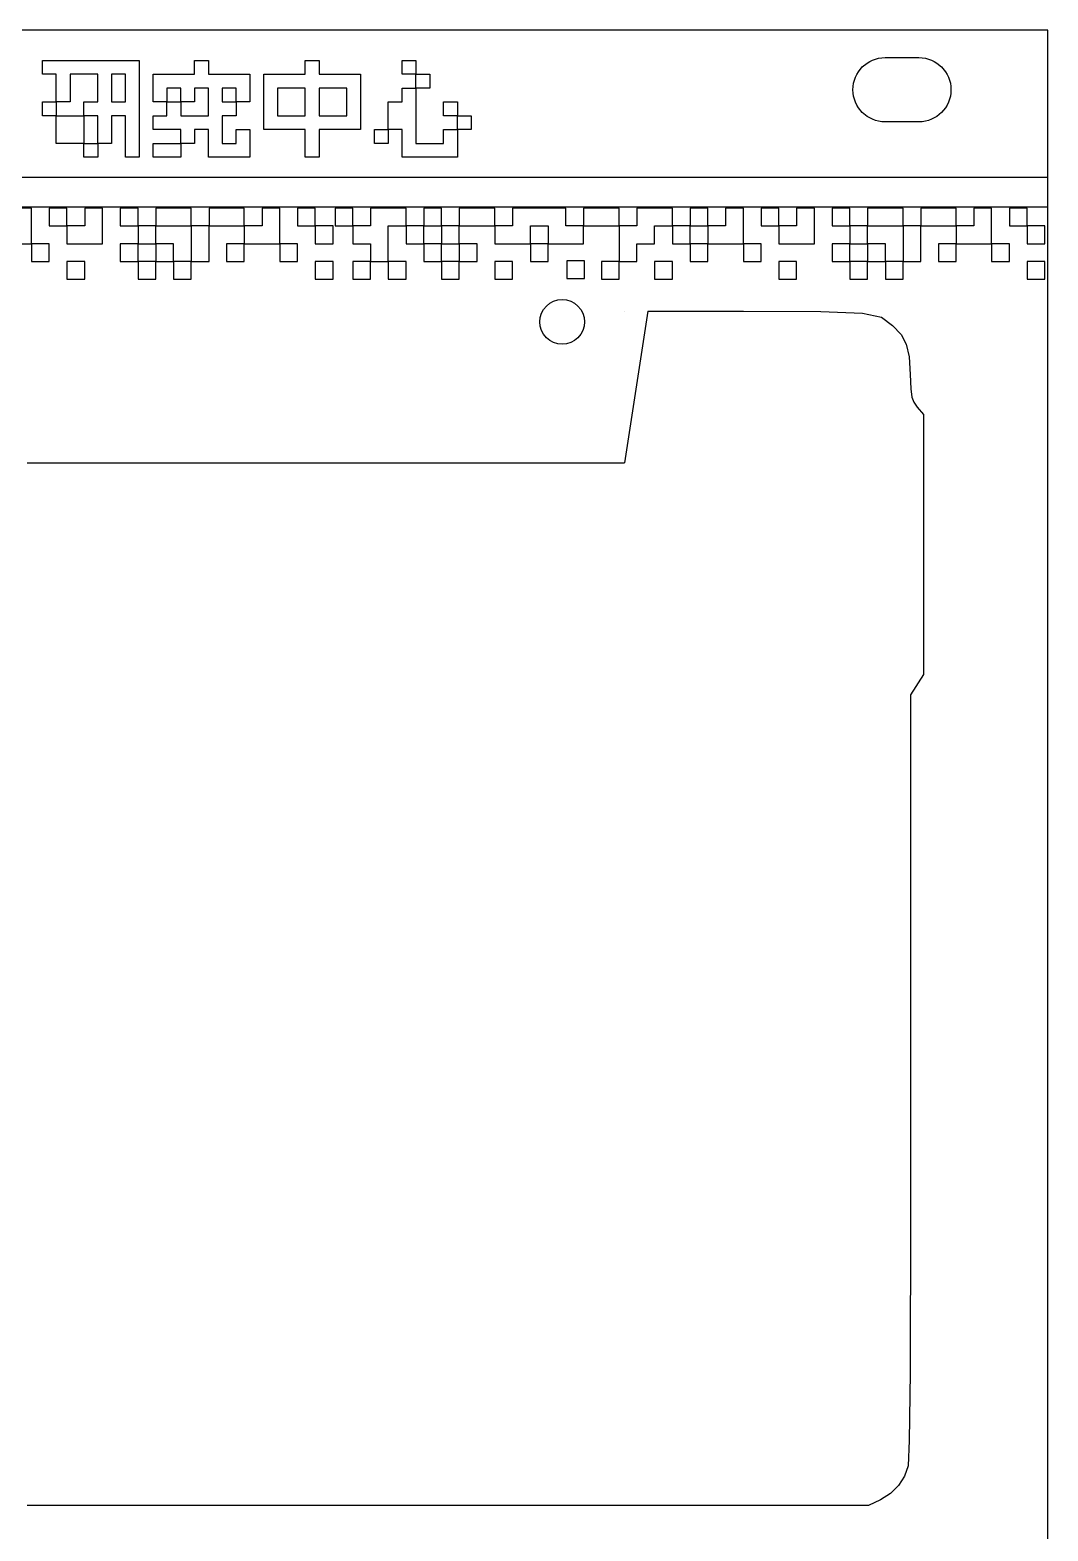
# Model space of a CAD drawing. Extents: x 3 to 110, y 3 to 131.
# Drawn here: x 59.2 to 110.3, y 55.8 to 131.2 of the extents above; entities that cross this region are included whole.
import ezdxf

# ---------------------------------------------------------------- set-up
doc = ezdxf.new("R2010")
doc.units = 0
doc.layers.add('engravings', color=7, linetype='CONTINUOUS')
doc.layers.add('Layer_1', color=7, linetype='CONTINUOUS')

msp = doc.modelspace()

# ---------------------------------------------------------------- linework, layer by layer
at = {"layer": 'engravings', "color": 1}
for p, q in [((59.821181, 129.0137), (59.821181, 129.708913)), ((59.821181, 129.708913), (64.687705, 129.708913)), ((64.687705, 129.708913), (64.687705, 124.842389)), ((67.468568, 129.0137), (67.468568, 129.708913)), ((67.468568, 129.708913), (68.163792, 129.708913)), ((68.163792, 129.708913), (68.163792, 129.0137)), ((73.030316, 129.0137), (73.030316, 129.708913)), ((73.030316, 129.708913), (73.725529, 129.708913)), ((73.725529, 129.708913), (73.725529, 129.0137)), ((77.89684, 129.0137), (77.89684, 129.708913)), ((77.89684, 129.708913), (78.592064, 129.708913)), ((78.592064, 129.708913), (78.592064, 129.0137)), ((60.516394, 129.0137), (59.821181, 129.0137)), ((60.516394, 127.623263), (60.516394, 129.0137)), ((62.602044, 129.0137), (61.211618, 129.0137)), ((61.211618, 129.0137), (61.211618, 127.623263)), ((62.602044, 127.623263), (62.602044, 129.0137)), ((63.992481, 129.0137), (63.297268, 129.0137)), ((63.297268, 129.0137), (63.297268, 127.623263)), ((63.992481, 127.623263), (63.992481, 129.0137)), ((65.382918, 127.623263), (65.382918, 129.0137)), ((65.382918, 129.0137), (67.468568, 129.0137)), ((68.163792, 129.0137), (70.249442, 129.0137)), ((70.249442, 129.0137), (70.249442, 127.623263)), ((70.944666, 126.232826), (70.944666, 129.0137)), ((70.944666, 129.0137), (73.030316, 129.0137)), ((73.725529, 129.0137), (75.81119, 129.0137)), ((75.81119, 129.0137), (75.81119, 126.232826)), ((78.592064, 129.0137), (77.89684, 129.0137)), ((78.592064, 128.318487), (78.592064, 129.0137)), ((78.592064, 129.0137), (79.287277, 129.0137)), ((79.287277, 129.0137), (79.287277, 128.318487)), ((66.773355, 128.318487), (66.078142, 128.318487)), ((66.078142, 128.318487), (66.078142, 127.623263)), ((66.773355, 127.623263), (66.773355, 128.318487)), ((68.163792, 128.318487), (67.468568, 128.318487)), ((67.468568, 128.318487), (67.468568, 127.623263)), ((68.163792, 126.92805), (68.163792, 128.318487)), ((69.554229, 128.318487), (68.859005, 128.318487)), ((68.859005, 128.318487), (68.859005, 127.623263)), ((69.554229, 127.623263), (69.554229, 128.318487)), ((73.030316, 128.318487), (71.639879, 128.318487)), ((71.639879, 128.318487), (71.639879, 126.92805)), ((73.030316, 126.92805), (73.030316, 128.318487)), ((75.115966, 128.318487), (73.725529, 128.318487)), ((73.725529, 128.318487), (73.725529, 126.92805)), ((75.115966, 126.92805), (75.115966, 128.318487)), ((77.89684, 127.623263), (77.89684, 128.318487)), ((77.89684, 128.318487), (78.592064, 128.318487)), ((79.287277, 128.318487), (78.592064, 128.318487)), ((78.592064, 128.318487), (78.592064, 125.537613)), ((59.821181, 126.92805), (59.821181, 127.623263)), ((59.821181, 127.623263), (60.516394, 127.623263)), ((60.516394, 127.623263), (60.516394, 126.92805)), ((61.211618, 127.623263), (60.516394, 127.623263)), ((61.906831, 126.92805), (61.906831, 127.623263)), ((61.906831, 127.623263), (62.602044, 127.623263)), ((63.297268, 127.623263), (63.992481, 127.623263)), ((66.078142, 127.623263), (65.382918, 127.623263)), ((66.078142, 126.92805), (66.078142, 127.623263)), ((66.078142, 127.623263), (66.773355, 127.623263)), ((67.468568, 127.623263), (66.773355, 127.623263)), ((66.773355, 127.623263), (66.773355, 126.92805)), ((68.859005, 127.623263), (69.554229, 127.623263)), ((70.249442, 127.623263), (69.554229, 127.623263)), ((69.554229, 127.623263), (69.554229, 126.92805)), ((77.201627, 126.232826), (77.201627, 127.623263)), ((77.201627, 127.623263), (77.89684, 127.623263)), ((79.98249, 126.92805), (79.98249, 127.623263)), ((79.98249, 127.623263), (80.677714, 127.623263)), ((80.677714, 127.623263), (80.677714, 126.92805)), ((60.516394, 126.92805), (59.821181, 126.92805)), ((60.516394, 125.537613), (60.516394, 126.92805)), ((60.516394, 126.92805), (61.906831, 126.92805)), ((62.602044, 126.92805), (61.906831, 126.92805)), ((61.906831, 126.92805), (61.906831, 125.537613)), ((62.602044, 125.537613), (62.602044, 126.92805)), ((63.992481, 126.92805), (63.297268, 126.92805)), ((63.297268, 126.92805), (63.297268, 125.537613)), ((63.992481, 124.842389), (63.992481, 126.92805)), ((65.382918, 126.232826), (65.382918, 126.92805)), ((65.382918, 126.92805), (66.078142, 126.92805)), ((66.773355, 126.92805), (68.163792, 126.92805)), ((69.554229, 126.92805), (68.859005, 126.92805)), ((68.859005, 126.92805), (68.859005, 125.537613)), ((71.639879, 126.92805), (73.030316, 126.92805)), ((73.725529, 126.92805), (75.115966, 126.92805)), ((80.677714, 126.92805), (79.98249, 126.92805)), ((80.677714, 126.232826), (80.677714, 126.92805)), ((80.677714, 126.92805), (81.372927, 126.92805)), ((81.372927, 126.92805), (81.372927, 126.232826)), ((66.773355, 126.232826), (65.382918, 126.232826)), ((66.773355, 125.537613), (66.773355, 126.232826)), ((68.163792, 126.232826), (67.468568, 126.232826)), ((67.468568, 126.232826), (67.468568, 125.537613)), ((68.163792, 124.842389), (68.163792, 126.232826)), ((69.554229, 125.537613), (69.554229, 126.232826)), ((69.554229, 126.232826), (70.249442, 126.232826)), ((70.249442, 126.232826), (70.249442, 124.842389)), ((73.030316, 126.232826), (70.944666, 126.232826)), ((73.030316, 124.842389), (73.030316, 126.232826)), ((75.81119, 126.232826), (73.725529, 126.232826)), ((73.725529, 126.232826), (73.725529, 124.842389)), ((76.506403, 125.537613), (76.506403, 126.232826)), ((76.506403, 126.232826), (77.201627, 126.232826)), ((77.201627, 126.232826), (77.201627, 125.537613)), ((77.89684, 126.232826), (77.201627, 126.232826)), ((77.89684, 124.842389), (77.89684, 126.232826)), ((79.98249, 125.537613), (79.98249, 126.232826)), ((79.98249, 126.232826), (80.677714, 126.232826)), ((80.677714, 126.232826), (80.677714, 124.842389)), ((81.372927, 126.232826), (80.677714, 126.232826)), ((61.906831, 125.537613), (60.516394, 125.537613)), ((61.906831, 125.537613), (62.602044, 125.537613)), ((61.906831, 124.842389), (61.906831, 125.537613)), ((63.297268, 125.537613), (62.602044, 125.537613)), ((62.602044, 125.537613), (62.602044, 124.842389)), ((65.382918, 125.537613), (66.773355, 125.537613)), ((65.382918, 124.842389), (65.382918, 125.537613)), ((66.773355, 125.537613), (66.773355, 124.842389)), ((67.468568, 125.537613), (66.773355, 125.537613)), ((68.859005, 125.537613), (69.554229, 125.537613)), ((77.201627, 125.537613), (76.506403, 125.537613)), ((78.592064, 125.537613), (79.98249, 125.537613)), ((62.602044, 124.842389), (61.906831, 124.842389)), ((64.687705, 124.842389), (63.992481, 124.842389)), ((66.773355, 124.842389), (65.382918, 124.842389)), ((70.249442, 124.842389), (68.163792, 124.842389)), ((73.725529, 124.842389), (73.030316, 124.842389)), ((80.677714, 124.842389), (77.89684, 124.842389)), ((110.34934, 123.83132), (3.033407, 123.83132)), ((110.34934, 122.34719), (110.34934, 123.83132)), ((3.033407, 122.34719), (110.34934, 122.34719)), ((59.274734, 122.28174), (58.38239, 122.28174)), ((59.274734, 121.3899), (59.274734, 122.28174)), ((61.05841, 122.28175), (60.166572, 122.28175)), ((60.166572, 122.28175), (60.166572, 121.38991)), ((61.05841, 121.38991), (61.05841, 122.28175)), ((62.842602, 122.28175), (61.950754, 122.28175)), ((61.950754, 122.28175), (61.950754, 121.38991)), ((62.842602, 121.38991), (62.842602, 122.28175)), ((64.626784, 122.28174), (63.73444, 122.28174)), ((63.73444, 122.28174), (63.73444, 121.3899)), ((64.626784, 121.3899), (64.626784, 122.28174)), ((66.41046, 122.28174), (65.518622, 122.28174)), ((65.518622, 122.28174), (65.518622, 121.3899)), ((67.302813, 122.28174), (66.41046, 122.28174)), ((67.302813, 121.3899), (67.302813, 122.28174)), ((69.073437, 122.28174), (68.194651, 122.28174)), ((68.194651, 122.28174), (68.194651, 121.3899)), ((69.087087, 122.28174), (69.073437, 122.28174)), ((69.965863, 122.28174), (69.087087, 122.28174)), ((69.965863, 121.3899), (69.965863, 122.28174)), ((71.749963, 122.28174), (70.857619, 122.28174)), ((70.857619, 122.28174), (70.857619, 121.3899)), ((71.749963, 121.3899), (71.749963, 122.28174)), ((73.533639, 122.28174), (72.641801, 122.28174)), ((72.641801, 122.28174), (72.641801, 121.3899)), ((73.533639, 121.3899), (73.533639, 122.28174)), ((75.419687, 122.28174), (74.527324, 122.28174)), ((74.527324, 122.28174), (74.527324, 121.3899)), ((75.419687, 121.3899), (75.419687, 122.28174)), ((77.203353, 122.28174), (76.311515, 122.28174)), ((76.311515, 122.28174), (76.311515, 121.3899)), ((78.095707, 122.28174), (77.203353, 122.28174)), ((78.095707, 121.3899), (78.095707, 122.28174)), ((79.879383, 122.28174), (78.987545, 122.28174)), ((78.987545, 122.28174), (78.987545, 121.3899)), ((79.879383, 121.3899), (79.879383, 122.28174)), ((81.663565, 122.28174), (80.771737, 122.28174)), ((80.771737, 122.28174), (80.771737, 121.3899)), ((82.555919, 122.28174), (81.663565, 122.28174)), ((82.555919, 121.3899), (82.555919, 122.28174)), ((84.339595, 122.28174), (83.447757, 122.28174)), ((83.447757, 122.28174), (83.447757, 121.3899)), ((85.231949, 122.28174), (84.339595, 122.28174)), ((86.123776, 122.28174), (85.231949, 122.28174)), ((86.123776, 121.3899), (86.123776, 122.28174)), ((87.90799, 122.28174), (87.015615, 122.28174)), ((87.015615, 122.28174), (87.015615, 121.3899)), ((88.799807, 122.28174), (87.90799, 122.28174)), ((88.799807, 121.3899), (88.799807, 122.28174)), ((90.584009, 122.28174), (89.691635, 122.28174)), ((89.691635, 122.28174), (89.691635, 121.3899)), ((91.475847, 122.28174), (90.584009, 122.28174)), ((91.475847, 121.3899), (91.475847, 122.28174)), ((93.260039, 122.28174), (92.368191, 122.28174)), ((92.368191, 122.28174), (92.368191, 121.3899)), ((93.260039, 121.3899), (93.260039, 122.28174)), ((95.044221, 122.28174), (94.151877, 122.28174)), ((94.151877, 122.28174), (94.151877, 121.3899)), ((95.044221, 121.3899), (95.044221, 122.28174)), ((96.827897, 122.28175), (95.936059, 122.28175)), ((95.936059, 122.28175), (95.936059, 121.38991)), ((96.827897, 121.38991), (96.827897, 122.28175)), ((98.612089, 122.28175), (97.720241, 122.28175)), ((97.720241, 122.28175), (97.720241, 121.38991)), ((98.612089, 121.38991), (98.612089, 122.28175)), ((100.39627, 122.28174), (99.503927, 122.28174)), ((99.503927, 122.28174), (99.503927, 121.3899)), ((100.39627, 121.3899), (100.39627, 122.28174)), ((102.17995, 122.28174), (101.28811, 122.28174)), ((101.28811, 122.28174), (101.28811, 121.3899)), ((103.0723, 122.28174), (102.17995, 122.28174)), ((103.0723, 121.3899), (103.0723, 122.28174)), ((104.84293, 122.28174), (103.96414, 122.28174)), ((103.96414, 122.28174), (103.96414, 121.3899)), ((104.85653, 122.28174), (104.84293, 122.28174)), ((105.7353, 122.28174), (104.85653, 122.28174)), ((105.7353, 121.3899), (105.7353, 122.28174)), ((107.51945, 122.28174), (106.62711, 122.28174)), ((106.62711, 122.28174), (106.62711, 121.3899)), ((107.51945, 121.3899), (107.51945, 122.28174)), ((109.30313, 122.28174), (108.41129, 122.28174)), ((108.41129, 122.28174), (108.41129, 121.3899)), ((109.30313, 121.3899), (109.30313, 122.28174)), ((59.274734, 120.49807), (59.274734, 121.3899)), ((60.166572, 121.38991), (61.05841, 121.38991)), ((61.05841, 121.38991), (61.05841, 120.49807)), ((61.950754, 121.38991), (61.05841, 121.38991)), ((62.842602, 120.49807), (62.842602, 121.38991)), ((63.73444, 121.3899), (64.626784, 121.3899)), ((65.518622, 121.3899), (64.626784, 121.3899)), ((64.626784, 121.3899), (64.626784, 120.49807)), ((65.518622, 120.49807), (65.518622, 121.3899)), ((65.518622, 121.3899), (66.41046, 121.3899)), ((66.41046, 121.3899), (67.302813, 121.3899)), ((67.302813, 121.3899), (67.302813, 120.49807)), ((68.194651, 121.3899), (67.302813, 121.3899)), ((68.194651, 120.49807), (68.194651, 121.3899)), ((68.194651, 121.3899), (69.073437, 121.3899)), ((69.073437, 121.3899), (69.087087, 121.3899)), ((69.087087, 121.3899), (69.965863, 121.3899)), ((69.965781, 121.3899), (69.965781, 120.49807)), ((70.857619, 121.3899), (69.965781, 121.3899)), ((71.749963, 120.49807), (71.749963, 121.3899)), ((72.641801, 121.3899), (73.533639, 121.3899)), ((73.533639, 121.3899), (73.533639, 120.49807)), ((74.425992, 121.3899), (73.533639, 121.3899)), ((74.425992, 120.49807), (74.425992, 121.3899)), ((74.527324, 121.3899), (75.419687, 121.3899)), ((75.419687, 121.3899), (75.419687, 120.49807)), ((76.311515, 121.3899), (75.419687, 121.3899)), ((77.203353, 120.49807), (77.203353, 121.3899)), ((77.203353, 121.3899), (78.095707, 121.3899)), ((78.095707, 121.3899), (78.095707, 120.49807)), ((78.987545, 121.3899), (78.095707, 121.3899)), ((78.987545, 120.49807), (78.987545, 121.3899)), ((78.987545, 121.3899), (79.879383, 121.3899)), ((79.879383, 121.3899), (79.879383, 120.49807)), ((80.771737, 121.3899), (79.879383, 121.3899)), ((80.771737, 120.49807), (80.771737, 121.3899)), ((80.771737, 121.3899), (81.663565, 121.3899)), ((81.663565, 121.3899), (82.555919, 121.3899)), ((82.555919, 121.3899), (82.555919, 120.49807)), ((83.447757, 121.3899), (82.555919, 121.3899)), ((84.339595, 120.49807), (84.339595, 121.3899)), ((84.339595, 121.3899), (85.231949, 121.3899)), ((85.231949, 121.3899), (85.231949, 120.49807)), ((87.015615, 121.3899), (86.123776, 121.3899)), ((87.015615, 120.49807), (87.015615, 121.3899)), ((87.015615, 121.3899), (87.90799, 121.3899)), ((87.90799, 121.3899), (88.799807, 121.3899)), ((88.799797, 121.3899), (88.799797, 120.49807)), ((89.691635, 121.3899), (88.799797, 121.3899)), ((90.584009, 120.49807), (90.584009, 121.3899)), ((90.584009, 121.3899), (91.475847, 121.3899)), ((91.475847, 121.3899), (91.475847, 120.49807)), ((92.368191, 121.3899), (91.475847, 121.3899)), ((92.368191, 120.49807), (92.368191, 121.3899)), ((92.368191, 121.3899), (93.260039, 121.3899)), ((93.260039, 121.3899), (93.260039, 120.49807)), ((94.151877, 121.3899), (93.260039, 121.3899)), ((95.044221, 120.49807), (95.044221, 121.3899)), ((95.936059, 121.38991), (96.827897, 121.38991)), ((96.827897, 121.38991), (96.827897, 120.49807)), ((97.720241, 121.38991), (96.827897, 121.38991)), ((98.612089, 120.49807), (98.612089, 121.38991)), ((99.503927, 121.3899), (100.39627, 121.3899)), ((101.28811, 121.3899), (100.39627, 121.3899)), ((100.39627, 121.3899), (100.39627, 120.49807)), ((101.28811, 120.49807), (101.28811, 121.3899)), ((101.28811, 121.3899), (102.17995, 121.3899)), ((102.17995, 121.3899), (103.0723, 121.3899)), ((103.0723, 121.3899), (103.0723, 120.49807)), ((103.96414, 121.3899), (103.0723, 121.3899)), ((103.96414, 120.49807), (103.96414, 121.3899)), ((103.96414, 121.3899), (104.84293, 121.3899)), ((104.84293, 121.3899), (104.85653, 121.3899)), ((104.85653, 121.3899), (105.7353, 121.3899)), ((105.73527, 121.3899), (105.73527, 120.49807)), ((106.62711, 121.3899), (105.73527, 121.3899)), ((107.51945, 120.49807), (107.51945, 121.3899)), ((108.41129, 121.3899), (109.30313, 121.3899)), ((109.30313, 121.3899), (109.30313, 120.49807)), ((110.19548, 121.3899), (109.30313, 121.3899)), ((110.19548, 120.49807), (110.19548, 121.3899)), ((58.38239, 120.49807), (59.274734, 120.49807)), ((59.274734, 120.49807), (59.274734, 119.60572)), ((60.166572, 120.49807), (59.274734, 120.49807)), ((60.166572, 119.60572), (60.166572, 120.49807)), ((61.05841, 120.49807), (61.950754, 120.49807)), ((61.950754, 120.49807), (62.842602, 120.49807)), ((64.626784, 120.49807), (63.73444, 120.49807)), ((63.73444, 120.49807), (63.73444, 119.60572)), ((64.626784, 119.60572), (64.626784, 120.49807)), ((64.626784, 120.49807), (65.518622, 120.49807)), ((66.41046, 120.49807), (65.518622, 120.49807)), ((65.518622, 120.49807), (65.518622, 119.60572)), ((66.41046, 119.60572), (66.41046, 120.49807)), ((67.302813, 120.49807), (67.302813, 119.60572)), ((68.194651, 119.60572), (68.194651, 120.49807)), ((69.965781, 120.49807), (69.073437, 120.49807)), ((69.073437, 120.49807), (69.073437, 119.60572)), ((69.965781, 120.49807), (70.857619, 120.49807)), ((69.965781, 119.60572), (69.965781, 120.49807)), ((70.857619, 120.49807), (71.749963, 120.49807)), ((71.749963, 120.49807), (71.749963, 119.60572)), ((72.641801, 120.49807), (71.749963, 120.49807)), ((72.641801, 119.60572), (72.641801, 120.49807)), ((73.533639, 120.49807), (74.425992, 120.49807)), ((75.419687, 120.49807), (76.311515, 120.49807)), ((76.311515, 120.49807), (76.311515, 119.60572)), ((77.203353, 119.60572), (77.203353, 120.49807)), ((78.095707, 120.49807), (78.987545, 120.49807)), ((79.879383, 120.49807), (78.987545, 120.49807)), ((78.987545, 120.49807), (78.987545, 119.60572)), ((79.879383, 120.49807), (80.771737, 120.49807)), ((79.879383, 119.60572), (79.879383, 120.49807)), ((80.771737, 120.49807), (80.771737, 119.60572)), ((81.663565, 120.49807), (80.771737, 120.49807)), ((81.663565, 119.60572), (81.663565, 120.49807)), ((82.555919, 120.49807), (83.447757, 120.49807)), ((83.447757, 120.49807), (84.339595, 120.49807)), ((85.231949, 120.49807), (84.339595, 120.49807)), ((84.339595, 120.49807), (84.339595, 119.60572)), ((85.231949, 120.49807), (86.123776, 120.49807)), ((85.231949, 119.60572), (85.231949, 120.49807)), ((86.123776, 120.49807), (87.015615, 120.49807)), ((88.799797, 120.49807), (88.799797, 119.60572)), ((89.691635, 119.60572), (89.691635, 120.49807)), ((89.691635, 120.49807), (90.584009, 120.49807)), ((91.475847, 120.49807), (92.368191, 120.49807)), ((93.260039, 120.49807), (92.368191, 120.49807)), ((92.368191, 120.49807), (92.368191, 119.60572)), ((93.260039, 120.49807), (94.151877, 120.49807)), ((93.260039, 119.60572), (93.260039, 120.49807)), ((94.151877, 120.49807), (95.044221, 120.49807)), ((95.044221, 120.49807), (95.044221, 119.60572)), ((95.936059, 120.49807), (95.044221, 120.49807)), ((95.936059, 119.60572), (95.936059, 120.49807)), ((96.827897, 120.49807), (97.720241, 120.49807)), ((97.720241, 120.49807), (98.612089, 120.49807)), ((100.39627, 120.49807), (99.503927, 120.49807)), ((99.503927, 120.49807), (99.503927, 119.60572)), ((100.39627, 119.60572), (100.39627, 120.49807)), ((100.39627, 120.49807), (101.28811, 120.49807)), ((102.17995, 120.49807), (101.28811, 120.49807)), ((101.28811, 120.49807), (101.28811, 119.60572)), ((102.17995, 119.60572), (102.17995, 120.49807)), ((103.0723, 120.49807), (103.0723, 119.60572)), ((103.96414, 119.60572), (103.96414, 120.49807)), ((105.73527, 120.49807), (104.84293, 120.49807)), ((104.84293, 120.49807), (104.84293, 119.60572)), ((105.73527, 120.49807), (106.62711, 120.49807)), ((105.73527, 119.60572), (105.73527, 120.49807)), ((106.62711, 120.49807), (107.51945, 120.49807)), ((107.51945, 120.49807), (107.51945, 119.60572)), ((108.41129, 120.49807), (107.51945, 120.49807)), ((108.41129, 119.60572), (108.41129, 120.49807)), ((109.30313, 120.49807), (110.19548, 120.49807)), ((59.274734, 119.60572), (60.166572, 119.60572)), ((61.950754, 119.60572), (61.05841, 119.60572)), ((61.05841, 119.60572), (61.05841, 118.71388)), ((61.950754, 118.71388), (61.950754, 119.60572)), ((63.73444, 119.60572), (64.626784, 119.60572)), ((65.518622, 119.60572), (64.626784, 119.60572)), ((64.626784, 119.60572), (64.626784, 118.71388)), ((65.518622, 119.60572), (66.41046, 119.60572)), ((65.518622, 118.71388), (65.518622, 119.60572)), ((67.302813, 119.60572), (66.41046, 119.60572)), ((66.41046, 119.60572), (66.41046, 118.71388)), ((67.302813, 119.60572), (68.194651, 119.60572)), ((67.302813, 118.71388), (67.302813, 119.60572)), ((69.073437, 119.60572), (69.965781, 119.60572)), ((71.749963, 119.60572), (72.641801, 119.60572)), ((74.425992, 119.60571), (73.533639, 119.60571)), ((73.533639, 119.60571), (73.533639, 118.71387)), ((74.425992, 118.71387), (74.425992, 119.60571)), ((76.311515, 119.60572), (75.419677, 119.60572)), ((75.419677, 119.60572), (75.419677, 118.71388)), ((76.311515, 119.60572), (77.203353, 119.60572)), ((76.311515, 118.71388), (76.311515, 119.60572)), ((77.203343, 119.60572), (77.203343, 118.71388)), ((78.095707, 119.60572), (77.203343, 119.60572)), ((78.095707, 118.71388), (78.095707, 119.60572)), ((78.987545, 119.60572), (79.879383, 119.60572)), ((80.771737, 119.60572), (79.879383, 119.60572)), ((79.879383, 119.60572), (79.879383, 118.71388)), ((80.771737, 119.60572), (81.663565, 119.60572)), ((80.771737, 118.71388), (80.771737, 119.60572)), ((83.447757, 119.60572), (82.555919, 119.60572)), ((82.555919, 119.60572), (82.555919, 118.71388)), ((83.447757, 118.71388), (83.447757, 119.60572)), ((84.339595, 119.60572), (85.231949, 119.60572)), ((87.06473, 119.64542), (86.172892, 119.64542)), ((86.172892, 119.64542), (86.172892, 118.75358)), ((87.06473, 118.75358), (87.06473, 119.64542)), ((88.799797, 119.60572), (87.907979, 119.60572)), ((87.907979, 119.60572), (87.907979, 118.71388)), ((88.799797, 119.60572), (89.691635, 119.60572)), ((88.799797, 118.71388), (88.799797, 119.60572)), ((91.475847, 119.60572), (90.584009, 119.60572)), ((90.584009, 119.60572), (90.584009, 118.71388)), ((91.475847, 118.71388), (91.475847, 119.60572)), ((92.368191, 119.60572), (93.260039, 119.60572)), ((95.044221, 119.60572), (95.936059, 119.60572)), ((97.720241, 119.60572), (96.827897, 119.60572)), ((96.827897, 119.60572), (96.827897, 118.71388)), ((97.720241, 118.71388), (97.720241, 119.60572)), ((99.503927, 119.60572), (100.39627, 119.60572)), ((101.28811, 119.60572), (100.39627, 119.60572)), ((100.39627, 119.60572), (100.39627, 118.71388)), ((101.28811, 119.60572), (102.17995, 119.60572)), ((101.28811, 118.71388), (101.28811, 119.60572)), ((103.0723, 119.60572), (102.17995, 119.60572)), ((102.17995, 119.60572), (102.17995, 118.71388)), ((103.0723, 119.60572), (103.96414, 119.60572)), ((103.0723, 118.71388), (103.0723, 119.60572)), ((104.84293, 119.60572), (105.73527, 119.60572)), ((107.51945, 119.60572), (108.41129, 119.60572)), ((110.19548, 119.60571), (109.30313, 119.60571)), ((109.30313, 119.60571), (109.30313, 118.71387)), ((110.19548, 118.71387), (110.19548, 119.60571)), ((61.05841, 118.71388), (61.950754, 118.71388)), ((64.626784, 118.71388), (65.518622, 118.71388)), ((66.41046, 118.71388), (67.302813, 118.71388)), ((73.533639, 118.71387), (74.425992, 118.71387)), ((75.419677, 118.71388), (76.311515, 118.71388)), ((77.203343, 118.71388), (78.095707, 118.71388)), ((79.879383, 118.71388), (80.771737, 118.71388)), ((82.555919, 118.71388), (83.447757, 118.71388)), ((86.172892, 118.75358), (87.06473, 118.75358)), ((87.907979, 118.71388), (88.799797, 118.71388)), ((90.584009, 118.71388), (91.475847, 118.71388)), ((96.827897, 118.71388), (97.720241, 118.71388)), ((100.39627, 118.71388), (101.28811, 118.71388)), ((102.17995, 118.71388), (103.0723, 118.71388)), ((109.30313, 118.71387), (110.19548, 118.71387))]:
    msp.add_line(p, q, dxfattribs=at)
at = {"layer": 'Layer_1', "color": 7}
for p, q in [((110.34917, 131.23544), (3.03694, 131.23544)), ((110.34917, 2.73543), (110.34917, 131.23544)), ((101.39155, 129.65534), (101.53268, 129.72314)), ((101.53268, 129.72314), (101.68108, 129.77724)), ((101.68108, 129.77724), (101.83596, 129.81684)), ((101.83596, 129.81684), (101.99653, 129.84124)), ((101.99653, 129.84124), (102.16198, 129.84924)), ((102.16198, 129.84924), (102.16198, 129.84924)), ((102.16198, 129.84915), (103.86198, 129.84915)), ((103.86198, 129.84915), (104.02743, 129.84115)), ((104.02743, 129.84115), (104.18799, 129.81675)), ((104.18799, 129.81675), (104.34288, 129.77715)), ((104.34288, 129.77715), (104.49128, 129.72305)), ((104.49128, 129.72305), (104.6324, 129.65525)), ((100.67462, 128.86509), (100.74242, 129.00621)), ((100.74242, 129.00621), (100.82312, 129.13925)), ((100.82312, 129.13925), (101.01986, 129.3779)), ((101.01986, 129.3779), (101.25851, 129.57464)), ((101.25851, 129.57464), (101.39155, 129.65534)), ((104.6324, 129.65525), (104.76544, 129.57465)), ((104.76544, 129.57465), (105.00409, 129.3779)), ((105.00409, 129.3779), (105.20083, 129.13926)), ((105.20083, 129.13926), (105.28153, 129.00621)), ((105.28153, 129.00621), (105.34933, 128.86509)), ((100.54852, 128.23579), (100.55652, 128.40124)), ((100.55652, 128.07034), (100.54852, 128.23579)), ((100.55652, 128.40124), (100.58092, 128.56181)), ((100.58092, 128.56181), (100.62052, 128.71669)), ((100.62052, 128.71669), (100.67462, 128.86509)), ((105.34933, 128.86509), (105.40343, 128.71669)), ((105.40343, 128.71669), (105.44303, 128.56181)), ((105.44303, 128.56181), (105.46743, 128.40124)), ((105.46743, 128.40124), (105.47543, 128.23579)), ((105.47543, 128.23579), (105.46743, 128.07034)), ((100.58092, 127.90977), (100.55652, 128.07034)), ((100.62052, 127.75489), (100.58092, 127.90977)), ((100.67462, 127.60649), (100.62052, 127.75489)), ((100.74242, 127.46537), (100.67462, 127.60649)), ((100.82312, 127.33233), (100.74242, 127.46537)), ((105.28153, 127.46537), (105.20083, 127.33233)), ((105.34933, 127.60649), (105.28153, 127.46537)), ((105.40343, 127.75489), (105.34933, 127.60649)), ((105.44303, 127.90978), (105.40343, 127.75489)), ((105.46743, 128.07034), (105.44303, 127.90978)), ((101.01986, 127.09368), (100.82312, 127.33233)), ((101.25851, 126.89694), (101.01986, 127.09368)), ((101.39155, 126.81624), (101.25851, 126.89694)), ((101.53268, 126.74844), (101.39155, 126.81624)), ((101.68108, 126.69434), (101.53268, 126.74844)), ((101.83596, 126.65474), (101.68108, 126.69434)), ((104.34288, 126.69434), (104.18799, 126.65474)), ((104.49128, 126.74844), (104.34288, 126.69434)), ((104.6324, 126.81624), (104.49128, 126.74844)), ((104.76544, 126.89694), (104.6324, 126.81624)), ((105.00409, 127.09368), (104.76544, 126.89694)), ((105.20083, 127.33233), (105.00409, 127.09368)), ((101.99653, 126.63034), (101.83596, 126.65474)), ((102.16198, 126.62234), (101.99653, 126.63034)), ((103.86198, 126.62234), (102.16198, 126.62234)), ((104.02743, 126.63034), (103.86198, 126.62234)), ((104.18799, 126.65474), (104.02743, 126.63034)), ((85.508533, 117.61038), (85.718202, 117.67408)), ((85.718202, 117.67408), (85.938341, 117.69578)), ((85.938341, 117.69578), (86.15849, 117.67408)), ((86.15849, 117.67408), (86.368159, 117.61038)), ((84.836883, 116.79287), (84.900663, 117.00254)), ((84.900663, 117.00254), (85.003901, 117.19585)), ((85.003901, 117.19585), (85.144153, 117.36691)), ((85.144153, 117.36691), (85.315221, 117.50718)), ((85.315221, 117.50718), (85.508533, 117.61038)), ((86.368159, 117.61038), (86.561471, 117.50718)), ((86.561471, 117.50718), (86.732539, 117.36691)), ((86.732539, 117.36691), (86.872802, 117.19585)), ((86.872802, 117.19585), (86.976039, 117.00254)), ((86.976039, 117.00254), (87.039819, 116.79287)), ((89.077021, 117.10374), (89.077021, 117.10374)), ((90.246381, 117.10374), (89.077031, 109.49283)), ((90.246381, 117.10374), (95.044627, 117.10374)), ((95.044627, 117.10374), (98.937568, 117.09274)), ((98.937568, 117.09275), (101.022004, 117.01405)), ((101.022004, 117.01401), (101.990839, 116.80344)), ((84.815171, 116.57273), (84.836883, 116.79287)), ((84.836883, 116.35259), (84.815171, 116.57273)), ((84.900663, 116.14292), (84.836883, 116.35259)), ((85.003901, 115.9496), (84.900663, 116.14292)), ((86.976039, 116.14292), (86.872802, 115.9496)), ((87.039819, 116.35259), (86.976039, 116.14292)), ((87.039819, 116.79287), (87.061531, 116.57273)), ((87.061531, 116.57273), (87.039819, 116.35259)), ((87.061531, 116.57273), (87.061531, 116.57273)), ((101.990839, 116.80344), (102.539846, 116.39512)), ((102.539846, 116.39512), (102.965531, 115.93644)), ((85.144153, 115.77854), (85.003901, 115.9496)), ((85.315221, 115.63828), (85.144153, 115.77854)), ((85.508533, 115.53507), (85.315221, 115.63828)), ((85.718202, 115.47137), (85.508533, 115.53507)), ((85.938341, 115.44967), (85.718202, 115.47137)), ((86.15849, 115.47137), (85.938341, 115.44967)), ((86.368159, 115.53507), (86.15849, 115.47137)), ((86.561471, 115.63828), (86.368159, 115.53507)), ((86.732539, 115.77854), (86.561471, 115.63828)), ((86.872802, 115.9496), (86.732539, 115.77854)), ((102.965531, 115.93644), (103.225869, 115.45213)), ((103.225869, 115.45213), (103.366779, 114.82132)), ((103.366779, 114.82132), (103.427427, 113.92411)), ((103.427458, 113.92411), (103.458774, 113.21641)), ((103.458774, 113.21641), (103.50961, 112.79618)), ((103.509652, 112.79618), (103.608505, 112.53251)), ((103.608494, 112.53251), (103.784656, 112.29264)), ((103.784656, 112.29264), (104.099755, 111.91178)), ((104.099755, 111.91178), (104.099755, 98.85821)), ((59.064655, 109.49283), (89.077031, 109.49283)), ((104.099755, 98.85821), (103.446049, 97.84102)), ((103.446049, 97.84102), (103.446049, 79.79049)), ((103.446049, 79.79049), (103.438742, 71.60115)), ((103.439191, 71.60115), (103.417688, 63.72302)), ((103.417677, 63.7779), (103.380516, 60.37403)), ((103.380474, 60.37403), (103.327655, 59.09322)), ((103.327645, 59.09322), (103.142684, 58.57319)), ((102.839318, 58.10622), (102.430262, 57.70891)), ((103.142684, 58.57319), (102.839318, 58.10622)), ((101.9292, 57.39766), (101.338105, 57.11106)), ((102.430262, 57.70891), (101.9292, 57.39766)), ((89.077031, 57.11006), (59.064655, 57.11006)), ((92.51462, 57.11306), (89.077031, 57.11006)), ((101.338105, 57.11106), (92.51462, 57.11306))]:
    msp.add_line(p, q, dxfattribs=at)

doc.saveas('drawing.dxf')
